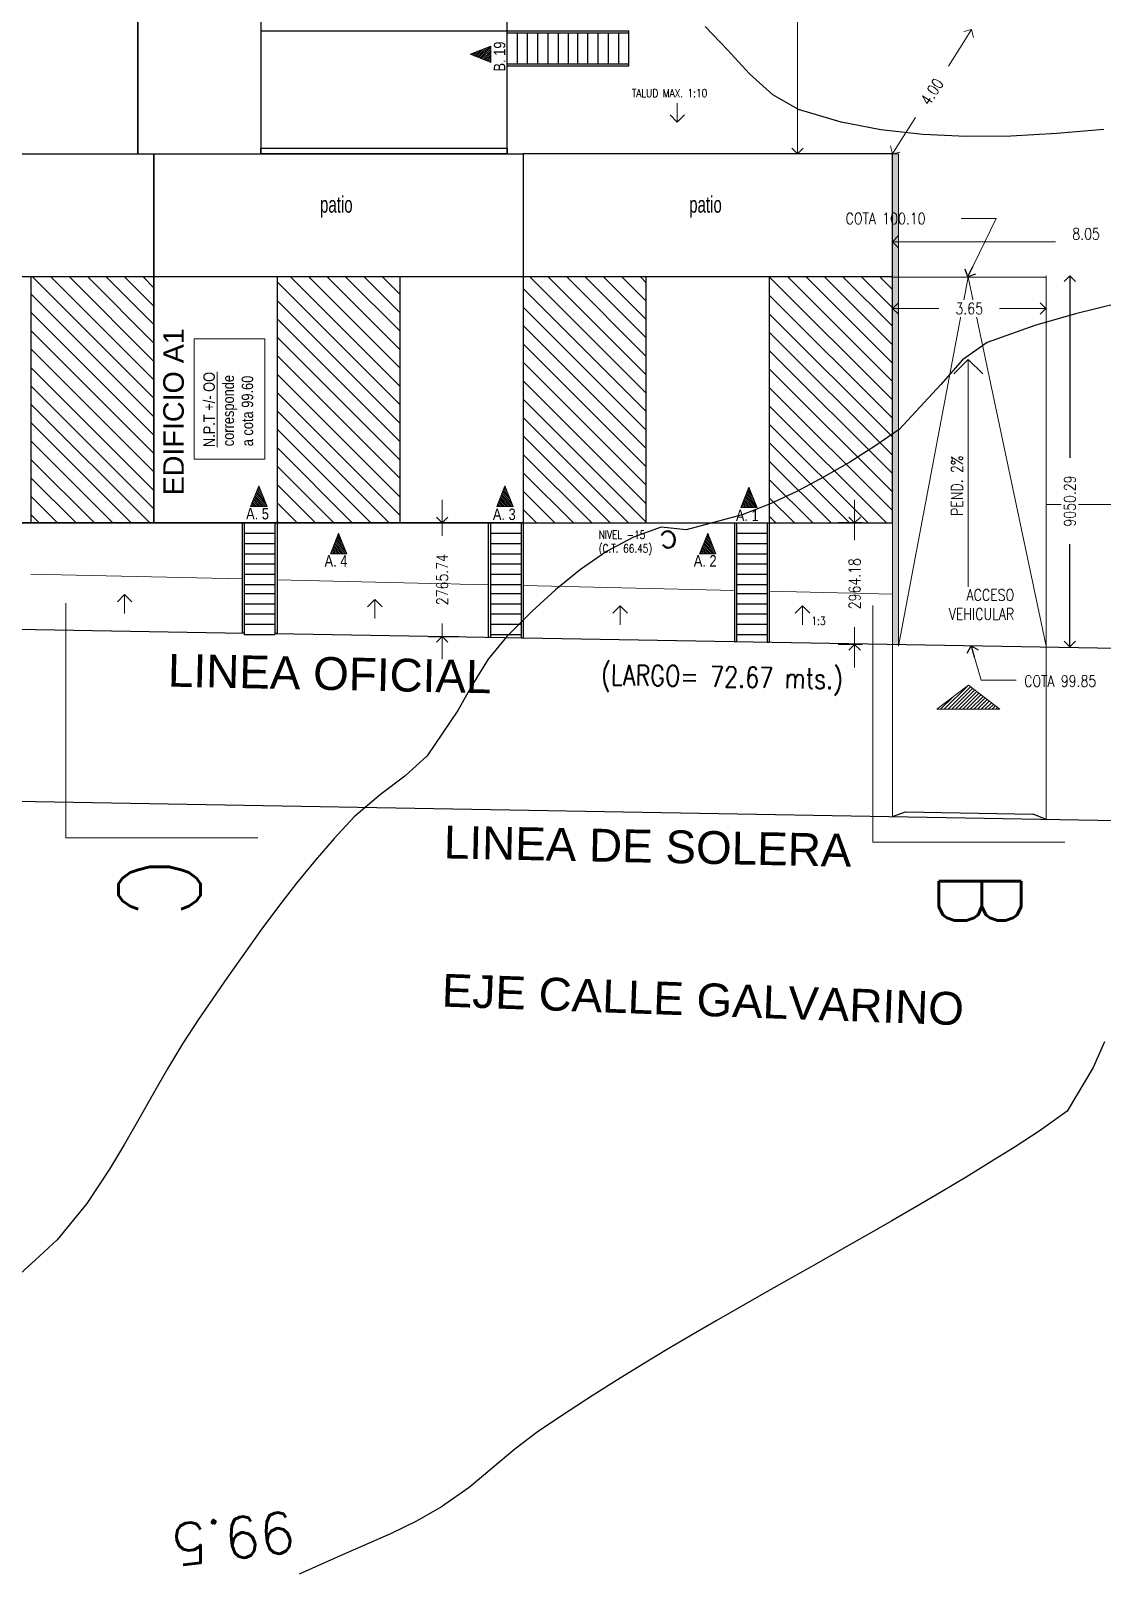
# Model space of a CAD drawing. Header units: metres. Extents: x -632 to 145, y -170 to 252.
# Drawn here: x 29.26 to 55.37, y -24.53 to 13.1 of the extents above; entities that cross this region are included whole.
import ezdxf

# ---------------------------------------------------------------- set-up
doc = ezdxf.new("R2010")
doc.units = ezdxf.units.M
doc.header["$LTSCALE"] = 5
doc.header["$MEASUREMENT"] = 0
doc.layers.get('0').update_dxf_attribs({"color": 30})
doc.layers.get('DEFPOINTS').update_dxf_attribs({"color": 210})
for name, color, linetype, lineweight in [('A-ANNO-SYMB', 3, 'Continuous', 18), ('U-ANNO-SYMB', 3, 'Continuous', 18), ('U-ANNO-TEXT', 3, 'Continuous', 18), ('U-CONT-LEVL', 8, 'Continuous', 18)]:
    doc.layers.add(name, color=color, linetype=linetype, lineweight=lineweight)
doc.layers.add('U-ANNO-DIMS', color=210, linetype='Continuous', lineweight=18, plot=False)
for name, color, linetype in [('U-BLDG', 7, 'Continuous'), ('U-PROP', 1, 'Continuous'), ('U-SDWK', 4, 'Continuous'), ('U-STRS', 4, 'Continuous'), ('U-TOPO-CURV', 8, 'Continuous')]:
    doc.layers.add(name, color=color, linetype=linetype)
doc.styles.add('E-ARIAL', font='arial.ttf')
doc.styles.add('E-ROMANS', font='romans.shx', dxfattribs={"width": 0.8})
doc.dimstyles.new('E-0001_ARW_24', dxfattribs={"dimscale": 0.001, "dimtxt": 2.4, "dimasz": 2.4, "dimexe": 1.2, "dimexo": 0.8, "dimgap": 1.2, "dimtad": 0, "dimdec": 0, "dimlfac": 1000, "dimzin": 0, "dimdsep": 46, "dimtxsty": 'E-ROMANS', "dimblk": 'OPEN90', "dimcen": 1.2, "dimclrd": 256, "dimclre": 256, "dimclrt": 256, "dimadec": 0, "dimazin": 0, "dimtfac": 1, "dimtdec": 0, "dimtmove": 1, "dimatfit": 3, "dimldrblk": 'OPEN90', "dimfxl": 1, "dimtfill": 1, "dimtolj": 1, "dimtzin": 0, "dimlwd": -1, "dimarcsym": 0})

# ---------------------------------------------------------------- blocks, each defined once
blk = doc.blocks.new('_Open90')
at = {"color": 0, "linetype": 'ByBlock', "lineweight": -2}
for p, q in [((0, 0), (-1, 0)), ((-0.5, 0.5), (0, 0)), ((0, 0), (-0.5, -0.5))]:
    blk.add_line(p, q, dxfattribs=at)
blk = doc.blocks.new('*D13')
at = {"layer": 'DEFPOINTS', "color": 0, "transparency": 16777216}
for p in [(47.944, 37.103), (49.444, 37.103), (49.444, 10.103)]:
    blk.add_point(p, dxfattribs=at)
at = {"layer": 'U-ANNO-DIMS', "color": 1, "lineweight": -2, "transparency": 16777216}
for p, q in [((49.444, 37.103), (47.544, 37.103)), ((49.444, 10.103), (47.544, 10.103))]:
    blk.add_line(p, q, dxfattribs=at)
at = {"layer": 'U-ANNO-DIMS', "color": 1, "transparency": 16777216}
for p, q in [((47.944, 36.823), (47.944, 26.864)), ((47.944, 10.383), (47.944, 24.528))]:
    blk.add_line(p, q, dxfattribs=at)
at = {"layer": 'U-ANNO-DIMS', "color": 1, "transparency": 16777216, "xscale": 0.28, "yscale": 0.28, "zscale": 0.28}
for p, rotation in [((47.944, 37.103), 90), ((47.944, 10.103), 270)]:
    blk.add_blockref('_Open90', p, dxfattribs=dict(at, rotation=rotation))
at = {"layer": 'U-ANNO-DIMS', "color": 2, "transparency": 16777216, "insert": (47.944, 25.696), "char_height": 0.28, "attachment_point": 5, "rotation": 90, "style": 'E-ROMANS', "bg_fill": 3, "box_fill_scale": 1.25, "bg_fill_color": 256, "bg_fill_true_color": 13158600, "bg_fill_transparency": 0}
blk.add_mtext('\\A1;27000.00', dxfattribs=at)
blk = doc.blocks.new('*D99')
at = {"layer": 'DEFPOINTS', "color": 0, "transparency": 16777216}
for p in [(58.513, 7.962), (50.258, 7.705), (58.513, 7.705)]:
    blk.add_point(p, dxfattribs=at)
at = {"layer": 'U-ANNO-DIMS', "color": 1, "lineweight": -2, "transparency": 16777216}
for p, q in [((50.258, 7.705), (50.258, 8.362)), ((58.513, 7.705), (58.513, 8.362))]:
    blk.add_line(p, q, dxfattribs=at)
at = {"layer": 'U-ANNO-DIMS', "color": 1, "transparency": 16777216}
for p, q in [((50.538, 7.962), (54.239, 7.962)), ((58.233, 7.962), (55.722, 7.962))]:
    blk.add_line(p, q, dxfattribs=at)
at = {"layer": 'U-ANNO-DIMS', "color": 1, "transparency": 16777216, "xscale": 0.28, "yscale": 0.28, "zscale": 0.28, "rotation": 180}
blk.add_blockref('_Open90', (50.258, 7.962), dxfattribs=at)
at = {"layer": 'U-ANNO-DIMS', "color": 1, "transparency": 16777216, "xscale": 0.28, "yscale": 0.28, "zscale": 0.28}
blk.add_blockref('_Open90', (58.513, 7.962), dxfattribs=at)
at = {"layer": 'U-ANNO-DIMS', "color": 2, "transparency": 16777216, "insert": (54.981, 8.153), "char_height": 0.28, "attachment_point": 5, "style": 'E-ROMANS', "bg_fill": 3, "box_fill_scale": 1.25, "bg_fill_color": 256, "bg_fill_true_color": 13158600, "bg_fill_transparency": 0}
blk.add_mtext('\\A1;8.05', dxfattribs=at)
blk = doc.blocks.new('*D27')
at = {"layer": 'DEFPOINTS', "color": 0, "transparency": 16777216}
for p in [(38.99, 1.103), (38.949, -1.663), (39.286, -1.663)]:
    blk.add_point(p, dxfattribs=at)
at = {"layer": 'U-ANNO-DIMS', "color": 1, "transparency": 16777216}
for p, q in [((39.286, 1.383), (39.286, 1.663)), ((39.286, 1.103), (39.286, 0.787)), ((39.286, -1.663), (39.286, -1.347)), ((39.286, -1.943), (39.286, -2.223))]:
    blk.add_line(p, q, dxfattribs=at)
at = {"layer": 'U-ANNO-DIMS', "color": 1, "lineweight": -2, "transparency": 16777216}
for p, q in [((38.99, 1.103), (39.686, 1.103)), ((38.949, -1.663), (39.686, -1.663))]:
    blk.add_line(p, q, dxfattribs=at)
at = {"layer": 'U-ANNO-DIMS', "color": 1, "transparency": 16777216, "xscale": 0.28, "yscale": 0.28, "zscale": 0.28}
for p, rotation in [((39.286, 1.103), 270), ((39.286, -1.663), 90)]:
    blk.add_blockref('_Open90', p, dxfattribs=dict(at, rotation=rotation))
at = {"layer": 'U-ANNO-DIMS', "color": 2, "transparency": 16777216, "insert": (39.286, -0.28), "char_height": 0.28, "attachment_point": 5, "rotation": 90, "style": 'E-ROMANS', "bg_fill": 3, "box_fill_scale": 1.25, "bg_fill_color": 256, "bg_fill_true_color": 13158600, "bg_fill_transparency": 0}
blk.add_mtext('\\A1;2765.74', dxfattribs=at)
blk = doc.blocks.new('*D34')
at = {"layer": 'DEFPOINTS', "color": 0, "transparency": 16777216}
for p in [(49.521, 1.103), (49.338, -1.861), (49.521, -1.861)]:
    blk.add_point(p, dxfattribs=at)
at = {"layer": 'U-ANNO-DIMS', "color": 1, "transparency": 16777216}
for p, q in [((49.338, 1.383), (49.338, 1.663)), ((49.338, 1.103), (49.338, 0.682)), ((49.338, -1.861), (49.338, -1.441)), ((49.338, -2.141), (49.338, -2.421))]:
    blk.add_line(p, q, dxfattribs=at)
at = {"layer": 'U-ANNO-DIMS', "color": 1, "lineweight": -2, "transparency": 16777216}
for p, q in [((49.521, 1.103), (48.938, 1.103)), ((49.521, -1.861), (48.938, -1.861))]:
    blk.add_line(p, q, dxfattribs=at)
at = {"layer": 'U-ANNO-DIMS', "color": 1, "transparency": 16777216, "xscale": 0.28, "yscale": 0.28, "zscale": 0.28}
for p, rotation in [((49.338, 1.103), 270), ((49.338, -1.861), 90)]:
    blk.add_blockref('_Open90', p, dxfattribs=dict(at, rotation=rotation))
at = {"layer": 'U-ANNO-DIMS', "color": 2, "transparency": 16777216, "insert": (49.338, -0.379), "char_height": 0.28, "attachment_point": 5, "rotation": 90, "style": 'E-ROMANS', "bg_fill": 3, "box_fill_scale": 1.25, "bg_fill_color": 256, "bg_fill_true_color": 13158600, "bg_fill_transparency": 0}
blk.add_mtext('\\A1;2964.18', dxfattribs=at)
blk = doc.blocks.new('*D44')
at = {"layer": 'DEFPOINTS', "color": 0, "transparency": 16777216}
for p in [(52.191, 13.133), (50.258, 10.103), (50.258, 10.103)]:
    blk.add_point(p, dxfattribs=at)
at = {"layer": 'U-ANNO-DIMS', "color": 1, "transparency": 16777216}
for p, q in [((52.041, 12.897), (51.623, 12.243)), ((50.409, 10.339), (50.826, 10.993))]:
    blk.add_line(p, q, dxfattribs=at)
at = {"layer": 'U-ANNO-DIMS', "color": 1, "transparency": 16777216, "xscale": 0.28, "yscale": 0.28, "zscale": 0.28}
for p, rotation in [((52.191, 13.133), 57.46825480246343), ((50.258, 10.103), 237.4682548024635)]:
    blk.add_blockref('_Open90', p, dxfattribs=dict(at, rotation=rotation))
at = {"layer": 'U-ANNO-DIMS', "color": 2, "transparency": 16777216, "insert": (51.225, 11.618), "char_height": 0.28, "attachment_point": 5, "rotation": 57.4683, "style": 'E-ROMANS', "bg_fill": 3, "box_fill_scale": 1.25, "bg_fill_color": 256, "bg_fill_true_color": 13158600, "bg_fill_transparency": 0}
blk.add_mtext('\\A1;4.00', dxfattribs=at)
blk = doc.blocks.new('*D102')
at = {"layer": 'DEFPOINTS', "color": 0, "transparency": 16777216}
for p in [(57.759, 7.131), (54.585, -1.919), (57.747, -1.919)]:
    blk.add_point(p, dxfattribs=at)
at = {"layer": 'U-BLDG', "color": 1, "transparency": 16777216}
for p, q in [((54.585, 6.851), (54.585, 2.693)), ((54.585, -1.639), (54.585, 0.581))]:
    blk.add_line(p, q, dxfattribs=at)
at = {"layer": 'U-BLDG', "color": 1, "transparency": 16777216, "xscale": 0.28, "yscale": 0.28, "zscale": 0.28}
for p, rotation in [((54.585, 7.131), 90), ((54.585, -1.919), 270)]:
    blk.add_blockref('_Open90', p, dxfattribs=dict(at, rotation=rotation))
at = {"layer": 'U-BLDG', "color": 2, "transparency": 16777216, "insert": (54.585, 1.637), "char_height": 0.28, "attachment_point": 5, "rotation": 90, "style": 'E-ROMANS', "bg_fill": 3, "box_fill_scale": 1.25, "bg_fill_color": 256, "bg_fill_true_color": 13158600, "bg_fill_transparency": 0}
blk.add_mtext('\\A1;9050.29', dxfattribs=at)
blk = doc.blocks.new('*D71')
at = {"layer": 'DEFPOINTS', "color": 0, "transparency": 16777216}
for p in [(50.264, 6.112), (54.002, 6.331), (54.002, 6.108)]:
    blk.add_point(p, dxfattribs=at)
at = {"layer": 'U-ANNO-DIMS', "color": 1, "transparency": 16777216}
for p, q in [((50.544, 6.331), (51.391, 6.331)), ((53.722, 6.331), (52.874, 6.331))]:
    blk.add_line(p, q, dxfattribs=at)
at = {"layer": 'U-ANNO-DIMS', "color": 1, "transparency": 16777216, "xscale": 0.28, "yscale": 0.28, "zscale": 0.28, "rotation": 180}
blk.add_blockref('_Open90', (50.264, 6.331), dxfattribs=at)
at = {"layer": 'U-ANNO-DIMS', "color": 1, "transparency": 16777216, "xscale": 0.28, "yscale": 0.28, "zscale": 0.28}
blk.add_blockref('_Open90', (54.002, 6.331), dxfattribs=at)
at = {"layer": 'U-ANNO-DIMS', "color": 2, "transparency": 16777216, "insert": (52.133, 6.331), "char_height": 0.28, "attachment_point": 5, "style": 'E-ROMANS', "bg_fill": 3, "box_fill_scale": 1.25, "bg_fill_color": 256, "bg_fill_true_color": 13158600, "bg_fill_transparency": 0}
blk.add_mtext('\\A1;3.65', dxfattribs=at)

msp = doc.modelspace()

# ---------------------------------------------------------------- hatches: boundary and pattern name
at = {"layer": 'A-ANNO-SYMB'}
h = msp.add_hatch(dxfattribs=at)
h.set_pattern_fill('ANSI31', color=256, scale=0.01, angle=-90, style=0)
h.set_pattern_definition([(45, (48.22483, 9.2791), (-0.02245064, 0.02245064), [])])
h.paths.add_polyline_path([(39.966516, 12.533079), (40.466516, 12.733079), (40.466516, 12.333079)])
h = msp.add_hatch(dxfattribs=at)
h.set_pattern_fill('ANSI31', color=256, scale=0.01, angle=-180, style=0)
h.set_pattern_definition([(315, (31.561397, -6.254394), (0.02245064, 0.02245064), [])])
h.paths.add_polyline_path([(34.815378, 2.003921), (35.015378, 1.503921), (34.615378, 1.503921)])
h = msp.add_hatch(dxfattribs=at)
h.set_pattern_fill('ANSI31', color=256, scale=0.01, angle=-180, style=0)
h.set_pattern_definition([(315, (37.561397, -6.254394), (0.02245064, 0.02245064), [])])
h.paths.add_polyline_path([(40.815378, 2.003921), (41.015378, 1.503921), (40.615378, 1.503921)])
h = msp.add_hatch(dxfattribs=at)
h.set_pattern_fill('ANSI31', color=256, scale=0.01, angle=-180, style=0)
h.set_pattern_definition([(315, (43.50718, -6.282814), (0.02245064, 0.02245064), [])])
h.paths.add_polyline_path([(46.761162, 1.9755), (46.961162, 1.4755), (46.561162, 1.4755)])
h = msp.add_hatch(dxfattribs=at)
h.set_pattern_fill('ANSI31', color=256, scale=0.01, angle=-180, style=0)
h.set_pattern_definition([(315, (33.504334, -7.40551), (0.02245064, 0.02245064), [])])
h.paths.add_polyline_path([(36.758314, 0.852804), (36.958314, 0.352804), (36.558314, 0.352804)])
h = msp.add_hatch(dxfattribs=at)
h.set_pattern_fill('ANSI31', color=256, scale=0.01, angle=-180, style=0)
h.set_pattern_definition([(315, (42.504334, -7.40551), (0.02245064, 0.02245064), [])])
h.paths.add_polyline_path([(45.758314, 0.852804), (45.958314, 0.352804), (45.558314, 0.352804)])
at = {"layer": 'U-ANNO-SYMB'}
h = msp.add_hatch(dxfattribs=at)
h.set_pattern_fill('ANSI31', color=256, scale=0.02, angle=-90, style=0)
h.set_pattern_definition([(45, (-162.192245, -352.76072), (-0.044901281, 0.044901281), [])])
h.paths.add_polyline_path([(51.344658, -3.441643), (52.876679, -3.441643), (52.110668, -2.850843)])
at = {"layer": 'U-BLDG'}
h = msp.add_hatch(dxfattribs=at)
h.set_pattern_fill('ANSI31', color=256, scale=0.1, angle=3.3640869, style=0)
h.set_pattern_definition([(135, (38.396, -32.52854), (0.2245064, 0.2245064), [])])
h.paths.add_polyline_path([(47.258314, 1.102804), (50.258314, 1.102804), (50.258314, 7.102804), (47.258314, 7.102804)])
h.paths.add_polyline_path([(41.258314, 1.102804), (44.258314, 1.102804), (44.258314, 7.102804), (41.258314, 7.102804)])
h.paths.add_polyline_path([(35.258314, 1.102804), (38.258314, 1.102804), (38.258314, 7.102804), (35.258314, 7.102804)])
h.paths.add_polyline_path([(29.258314, 1.102804), (32.258314, 1.102804), (32.258314, 7.102804), (29.258314, 7.102804)])
h.paths.add_polyline_path([(23.258314, 1.102804), (26.258314, 1.102804), (26.258314, 7.102804), (23.258314, 7.102804)])
h.paths.add_polyline_path([(20.258314, 7.102804), (17.258314, 7.102804), (17.258314, 1.102804), (20.258314, 1.102804)])

# ---------------------------------------------------------------- linework, layer by layer
at = {"layer": 'A-ANNO-SYMB'}
for p, q in [((39.966516, 12.533079), (40.466516, 12.733079)), ((39.966516, 12.533079), (40.466516, 12.333079)), ((40.466516, 12.333079), (40.466516, 12.733079)), ((34.815378, 2.003921), (34.615378, 1.503921)), ((34.815378, 2.003921), (35.015378, 1.503921)), ((40.815378, 2.003921), (40.615378, 1.503921)), ((40.815378, 2.003921), (41.015378, 1.503921)), ((46.761162, 1.9755), (46.561162, 1.4755)), ((46.761162, 1.9755), (46.961162, 1.4755)), ((34.615378, 1.503921), (35.015378, 1.503921)), ((40.615378, 1.503921), (41.015378, 1.503921)), ((46.561162, 1.4755), (46.961162, 1.4755)), ((36.758314, 0.852804), (36.558314, 0.352804)), ((36.758314, 0.852804), (36.958314, 0.352804)), ((45.758314, 0.852804), (45.558314, 0.352804)), ((45.758314, 0.852804), (45.958314, 0.352804)), ((36.558314, 0.352804), (36.958314, 0.352804)), ((45.558314, 0.352804), (45.958314, 0.352804)), ((30.106667, -0.855563), (30.106667, -6.579406)), ((49.778747, -0.906905), (49.778747, -6.685525)), ((52.110668, -2.850843), (51.344658, -3.441643)), ((52.876679, -3.441643), (52.110668, -2.850843)), ((30.106667, -6.579406), (34.794011, -6.579406)), ((49.778747, -6.685525), (54.466092, -6.685525))]:
    msp.add_line(p, q, dxfattribs=at)
msp.add_lwpolyline([(51.344658, -3.441643), (52.876679, -3.441643)], dxfattribs=at)
at = {"layer": 'U-ANNO-DIMS'}
for p, q in [((45.015855, 11.336036), (45.015855, 10.876462)), ((45.015855, 10.876462), (44.839078, 11.053238)), ((45.015855, 10.876462), (45.192632, 11.053238)), ((52.106735, 5.092329), (51.753181, 4.738776)), ((52.106735, 5.092329), (52.106735, -0.458157)), ((52.106735, 5.092329), (52.460288, 4.738776)), ((31.54263, -0.643684), (31.365853, -0.82046)), ((31.54263, -0.643684), (31.54263, -1.103258)), ((31.54263, -0.643684), (31.719406, -0.82046)), ((37.644338, -0.768056), (37.467561, -0.944832)), ((37.644338, -0.768056), (37.644338, -1.22763)), ((37.644338, -0.768056), (37.821115, -0.944832)), ((43.623931, -0.919619), (43.447154, -1.096396)), ((43.623931, -0.919619), (43.623931, -1.379193)), ((43.623931, -0.919619), (43.800707, -1.096396)), ((48.069725, -0.919619), (47.892948, -1.096396)), ((48.069725, -0.919619), (48.069725, -1.379193)), ((48.069725, -0.919619), (48.246501, -1.096396))]:
    msp.add_line(p, q, dxfattribs=at)
at = {"layer": 'U-ANNO-TEXT'}
msp.add_lwpolyline([(33.236988, 2.655622), (33.236988, 5.595525), (34.958181, 5.595525), (34.958181, 2.655622)], close=True, dxfattribs=at)
at = {"layer": 'U-BLDG'}
for points in [[(40.867633, 16.102804), (34.867633, 16.102804), (34.867633, 13.102804), (40.867633, 13.102804), (40.867633, 16.102804)], [(32.258314, 1.102804), (32.258314, 7.102804), (29.258314, 7.102804), (29.258314, 1.102804), (32.258314, 1.102804)], [(38.258314, 1.102804), (38.258314, 7.102804), (35.258314, 7.102804), (35.258314, 1.102804), (38.258314, 1.102804)], [(44.258314, 1.102804), (44.258314, 7.102804), (41.258314, 7.102804), (41.258314, 1.102804), (44.258314, 1.102804)], [(50.258314, 1.102804), (50.258314, 7.102804), (47.258314, 7.102804), (47.258314, 1.102804), (50.258314, 1.102804)]]:
    msp.add_lwpolyline(points, dxfattribs=at)
msp.add_lwpolyline([(34.867633, 10.242804), (40.867633, 10.242804), (40.867633, 10.104982), (34.867633, 10.104982)], close=True, dxfattribs=at)
at = {"layer": 'U-CONT-LEVL'}
for p, q in [((50.259004, 7.099438), (54.009004, 7.099438)), ((50.409665, -1.905903), (52.107055, 7.099438)), ((52.107055, 7.099438), (54.008314, -1.905712)), ((54.008314, 7.130916), (54.008314, -1.924631)), ((58.513314, 1.554239), (54.008314, 1.554239)), ((50.259659, -1.859533), (50.259659, 1.102804)), ((29.258314, -0.144033), (34.408314, -0.263684)), ((41.258314, -0.422831), (46.408314, -0.542482)), ((50.259659, -1.859533), (50.258314, -6.056365)), ((50.409659, -1.857203), (50.259659, -1.859533)), ((54.008314, -1.924631), (54.008314, -6.128627))]:
    msp.add_line(p, q, dxfattribs=at)
at = {"layer": 'U-PROP'}
msp.add_line((-4.048817, -0.916428), (34.458314, -1.581643), dxfattribs=at)
for points in [[(40.867633, 10.102804), (40.867633, 37.102804), (34.867633, 37.102804), (34.867633, 10.102804)], [(22.867633, 19.102804), (22.867633, 10.102804), (31.867633, 10.102804), (31.867633, 19.102804)], [(40.867633, 10.102804), (40.867633, 19.102804), (31.867633, 19.102804), (31.867633, 10.102804)], [(32.258314, 1.102804), (23.258314, 1.102804), (23.258314, 10.102804), (32.258314, 10.102804)], [(41.258314, 1.102804), (32.258314, 1.102804), (32.258314, 10.102804), (41.258314, 10.102804)], [(41.258314, 1.102804), (50.258314, 1.102804), (50.258314, 10.102804), (41.258314, 10.102804)], [(50.258314, 1.102804), (50.258314, 7.102804), (14.258314, 7.102804), (14.258314, 1.102804)]]:
    msp.add_lwpolyline(points, close=True, dxfattribs=at)
at = {"layer": 'U-SDWK'}
for p, q in [((142.880914, -7.685742), (-31.816006, -4.62492)), ((50.258314, -6.056365), (50.58072, -5.941634)), ((54.008314, -6.128627), (53.690422, -6.001923))]:
    msp.add_line(p, q, dxfattribs=at)
msp.add_lwpolyline([(50.58072, -5.941634), (53.690422, -6.001923)], dxfattribs=at)
at = {"layer": 'U-STRS'}
for p, q in [((40.867633, 13.102804), (42.587633, 13.102804)), ((40.867633, 12.252804), (40.867633, 13.102804)), ((40.867633, 13.052804), (42.587633, 13.052804)), ((41.117633, 12.302804), (41.117633, 13.052804)), ((41.367633, 12.302804), (41.367633, 13.052804)), ((41.617633, 12.302804), (41.617633, 13.052804)), ((41.867633, 12.302804), (41.867633, 13.052804)), ((42.117633, 12.302804), (42.117633, 13.052804)), ((42.367633, 12.302804), (42.367633, 13.052804)), ((42.587633, 13.102804), (43.837633, 13.102804)), ((42.587633, 13.052804), (43.837633, 13.052804)), ((42.587633, 12.302804), (42.587633, 13.052804)), ((42.837633, 12.302804), (42.837633, 13.052804)), ((43.087633, 12.302804), (43.087633, 13.052804)), ((43.337633, 12.302804), (43.337633, 13.052804)), ((43.587633, 12.302804), (43.587633, 13.052804)), ((43.837633, 12.252804), (43.837633, 13.102804)), ((40.867633, 12.302804), (43.837633, 12.302804)), ((40.867633, 12.252804), (43.837633, 12.252804)), ((34.408314, 1.102804), (34.408314, -1.580779)), ((34.408314, 1.102804), (35.258314, 1.102804)), ((34.458314, 1.102804), (34.458314, -1.617196)), ((34.458314, 0.852804), (35.208314, 0.852804)), ((35.208314, 1.102804), (35.208314, -0.617196)), ((35.258314, 1.102804), (35.258314, -0.617196)), ((40.408314, 1.102804), (40.408314, -1.684429)), ((40.408314, 1.102804), (41.258314, 1.102804)), ((40.458314, 1.102804), (40.458314, -1.685293)), ((40.458314, 0.852804), (41.208314, 0.852804)), ((41.208314, 1.102804), (41.208314, -0.617196)), ((41.258314, 1.102804), (41.258314, -0.617196)), ((46.408314, 1.102804), (46.408314, -1.78808)), ((46.408314, 1.102804), (47.258314, 1.102804)), ((46.458314, 1.102804), (46.458314, -1.788944)), ((46.458314, 0.852804), (47.208314, 0.852804)), ((47.208314, 1.102804), (47.208314, -0.617196)), ((47.258314, 1.102804), (47.258314, -0.617196)), ((34.458314, 0.602804), (35.208314, 0.602804)), ((40.458314, 0.602804), (41.208314, 0.602804)), ((46.458314, 0.602804), (47.208314, 0.602804)), ((34.458314, 0.352804), (35.208314, 0.352804)), ((34.458314, 0.102804), (35.208314, 0.102804)), ((40.458314, 0.352804), (41.208314, 0.352804)), ((40.458314, 0.102804), (41.208314, 0.102804)), ((46.458314, 0.352804), (47.208314, 0.352804)), ((46.458314, 0.102804), (47.208314, 0.102804)), ((34.458314, -0.147196), (35.208314, -0.147196)), ((40.458314, -0.147196), (41.208314, -0.147196)), ((46.458314, -0.147196), (47.208314, -0.147196)), ((34.458314, -0.397196), (35.208314, -0.397196)), ((34.458314, -0.617196), (35.208314, -0.617196)), ((35.208314, -0.617196), (35.208314, -1.617196)), ((35.258314, -0.617196), (35.258314, -1.595463)), ((40.458314, -0.397196), (41.208314, -0.397196)), ((40.458314, -0.617196), (41.208314, -0.617196)), ((41.208314, -0.617196), (41.208314, -1.698249)), ((41.258314, -0.617196), (41.258314, -1.699113)), ((46.458314, -0.397196), (47.208314, -0.397196)), ((46.458314, -0.617196), (47.208314, -0.617196)), ((47.208314, -0.617196), (47.208314, -1.8019)), ((47.258314, -0.617196), (47.258314, -1.802764)), ((34.458314, -0.867196), (35.208314, -0.867196)), ((34.458314, -1.117196), (35.208314, -1.117196)), ((40.458314, -0.867196), (41.208314, -0.867196)), ((40.458314, -1.117196), (41.208314, -1.117196)), ((46.458314, -0.867196), (47.208314, -0.867196)), ((46.458314, -1.117196), (47.208314, -1.117196)), ((34.458314, -1.367196), (35.208314, -1.367196)), ((40.458314, -1.367196), (41.208314, -1.367196)), ((46.458314, -1.367196), (47.208314, -1.367196)), ((34.408314, -1.580779), (34.458314, -1.580779)), ((34.458314, -1.617196), (35.208314, -1.617196)), ((35.258314, -1.595463), (35.208314, -1.595463)), ((40.408314, -1.684429), (40.458314, -1.685293)), ((40.458314, -1.617196), (41.208314, -1.617196)), ((41.208314, -1.698249), (41.258314, -1.699113)), ((46.408314, -1.78808), (46.458314, -1.788944)), ((46.458314, -1.617196), (47.208314, -1.617196)), ((47.208314, -1.8019), (47.258314, -1.802764))]:
    msp.add_line(p, q, dxfattribs=at)
at = {"layer": 'U-TOPO-CURV', "elevation": 99.5}
msp.add_lwpolyline([(55.428524, -11.548696), (55.15345, -12.175146), (54.517115, -13.245528), (53.838851, -13.728322), (53.249422, -14.108399), (52.655195, -14.481287), (52.056742, -14.847839), (51.454642, -15.208911), (50.849466, -15.565354), (50.241792, -15.918023), (49.632194, -16.267769), (49.021247, -16.615449), (48.409526, -16.961915), (47.797607, -17.308019), (47.186063, -17.654616), (46.575471, -18.00256), (45.966406, -18.352703), (45.359441, -18.705899), (44.755152, -19.063002), (44.154116, -19.424865), (43.556906, -19.792342), (42.964097, -20.166286), (42.376266, -20.54755), (41.628719, -21.049879), (41.052646, -21.485788), (40.497587, -21.953234), (39.940161, -22.415736), (39.270209, -22.891455), (38.658447, -23.237924), (38.024868, -23.549001), (37.377801, -23.838197), (36.725578, -24.119028), (35.8014, -24.532494)], dxfattribs=at)

# ---------------------------------------------------------------- texts
at = {"layer": 'U-ANNO-TEXT'}
for s, height, rotation, style, p in [('c', 0.6, 186.5658641, 'E-ROMANS', (45.00675, 0.924351)), ('LINEA OFICIAL', 0.8, 358.8098458, 'E-ARIAL', (32.593008, -2.887452)), ('LINEA DE SOLERA', 0.8, 358.8098458, 'E-ARIAL', (39.318455, -7.076949)), ('EJE CALLE GALVARINO', 0.8, 357.9335848, 'E-ARIAL', (39.264872, -10.689753))]:
    msp.add_text(s, height=height, rotation=rotation, dxfattribs=dict(at, style=style)).set_placement(p)
at = {"layer": 'U-ANNO-TEXT', "attachment_point": 1, "style": 'E-ROMANS'}
for s, insert, char_height, width, rotation in [('{\\fArial|b0|i0|c0|p34;B. 19}', (40.543322, 12.110917), 0.28, 1.6507, 90), (' {\\fArial|b0|i0|c0|p34;\\LN.P.T +/- OO\\P\\l  corresponde \\P  a cota 99.60}', (33.462792, 2.797875), 0.28, 9.3704, 90), ('C', (33.394725, -7.080511), 2, 9.9121, 270), ('B', (53.394925, -7.357754), 2, 9.9121, 270)]:
    msp.add_mtext(s, dxfattribs=dict(at, insert=insert, char_height=char_height, width=width, rotation=rotation))
at = {"layer": 'U-ANNO-TEXT', "style": 'E-ROMANS'}
for s, insert, char_height, attachment_point in [('TALUD MAX. 1:10', (43.908206, 11.584911), 0.2, 4), ('NIVEL -15\\P(C.T. 66.45)', (43.098729, 0.614539), 0.2, 4), ('ACCESO\\P VEHICULAR', (53.22905, -0.886004), 0.28, 6), ('1:3', (48.286928, -1.285333), 0.2, 4), ('COTA 99.85', (53.471971, -2.754477), 0.28, 4)]:
    msp.add_mtext(s, dxfattribs=dict(at, insert=insert, char_height=char_height, attachment_point=attachment_point))
at = {"layer": 'U-ANNO-TEXT', "attachment_point": 1, "style": 'E-ROMANS'}
for s, insert, char_height, width in [('{\\fArial Narrow|b0|i0|c0|p34;patio}', (36.306031, 9.069467), 0.4, 3.7363), ('{\\fArial Narrow|b0|i0|c0|p34;patio}', (45.306031, 9.069467), 0.4, 3.7363), ('{\\fArial|b0|i0|c0|p34;A. 5}', (34.504997, 1.468594), 0.28, 1.6507), ('{\\fArial|b0|i0|c0|p34;A. 3}', (40.520103, 1.453496), 0.28, 1.6507), ('{\\fArial|b0|i0|c0|p34;A. 1}', (46.443828, 1.426411), 0.28, 1.6507), ('{\\fArial|b0|i0|c0|p34;A. 4}', (36.417724, 0.317478), 0.28, 1.6507), ('{\\fArial|b0|i0|c0|p34;A. 2}', (45.417724, 0.317478), 0.28, 1.6507)]:
    msp.add_mtext(s, dxfattribs=dict(at, insert=insert, char_height=char_height, width=width))
at = {"layer": 'U-ANNO-TEXT', "attachment_point": 6}
for s, insert, char_height, rotation, style in [('EDIFICIO A1', (32.739035, 5.850671), 0.5, 90, 'E-ARIAL'), ('PEND. 2%', (51.832236, 2.741225), 0.28, 90, 'E-ROMANS'), ('(LARGO= 72.67 mts.)', (49.051273, -2.782786), 0.5, 359, 'E-ROMANS')]:
    msp.add_mtext(s, dxfattribs=dict(at, insert=insert, char_height=char_height, rotation=rotation, style=style))
at = {"layer": 'U-TOPO-CURV', "style": 'E-ROMANS'}
msp.add_text('99.5', height=1, rotation=186.5658641, dxfattribs=at).set_placement((35.624165, -22.992661))

# ---------------------------------------------------------------- leaders
at = {"layer": 'U-ANNO-DIMS'}
msp.add_leader([(52.177101, -1.895307), (52.424656, -2.734964), (53.278381, -2.734964)], dimstyle='E-0001_ARW_24', override={"dimscale": 1, "dimtxt": 0.28, "dimasz": 0.28, "dimexe": 0.1, "dimexo": 0, "dimgap": 0.4, "dimtad": 0, "dimdec": 2, "dimzin": 1, "dimtxsty": 'E-ROMANS', "dimcen": 0.1, "dimse1": 1, "dimse2": 1, "dimclrd": 1, "dimclre": 250, "dimclrt": 2, "dimtdec": 2, "dimtmove": 2, "dimtzin": 1}, dxfattribs=at)

# ---------------------------------------------------------------- next in the draw order: dimensions: what is measured, and where the dimension line sits
dim = msp.add_linear_dim(base=(47.944177, 37.102804), p1=(49.444177, 10.102804), p2=(49.444177, 37.102804), angle=90, dimstyle='E-0001_ARW_24', override={"dimscale": 1, "dimtxt": 0.28, "dimasz": 0.28, "dimexe": 0.4, "dimexo": 0, "dimgap": 0.4, "dimtad": 0, "dimdec": 2, "dimzin": 1, "dimtxsty": 'E-ROMANS', "dimcen": 0.1, "dimclrd": 1, "dimclre": 1, "dimclrt": 2, "dimtdec": 0, "dimtmove": 1, "dimtzin": 1}, dxfattribs=at)
dim.commit()
dim.dimension.update_dxf_attribs({"geometry": '*D13', "text_midpoint": (47.944177, 25.696285), "dimtype": 160})
dim = msp.add_aligned_dim(p1=(52.191254, 13.133206), p2=(50.258314, 10.102804), distance=0, text='4.00', dimstyle='E-0001_ARW_24', override={"dimscale": 1, "dimtxt": 0.28, "dimasz": 0.28, "dimexe": 0.1, "dimexo": 0, "dimgap": 0.4, "dimtad": 0, "dimdec": 2, "dimzin": 1, "dimtxsty": 'E-ROMANS', "dimcen": 0.1, "dimse1": 1, "dimse2": 1, "dimclrd": 1, "dimclre": 250, "dimclrt": 2, "dimtdec": 2, "dimtmove": 2, "dimtzin": 1}, dxfattribs=at)
dim.commit()
dim.dimension.update_dxf_attribs({"geometry": '*D44', "text_midpoint": (51.224784, 11.618005)})
dim = msp.add_linear_dim(base=(58.513314, 7.961804), p1=(50.258314, 7.705139), p2=(58.513314, 7.705139), angle=0, text='8.05', dimstyle='E-0001_ARW_24', override={"dimscale": 1, "dimtxt": 0.28, "dimasz": 0.28, "dimexe": 0.4, "dimexo": 0, "dimgap": 0.4, "dimtad": 0, "dimdec": 2, "dimzin": 1, "dimtxsty": 'E-ROMANS', "dimcen": 0.1, "dimclrd": 1, "dimclre": 1, "dimclrt": 2, "dimtdec": 0, "dimtmove": 1, "dimtzin": 1}, dxfattribs=at)
dim.commit()
dim.dimension.update_dxf_attribs({"geometry": '*D99', "text_midpoint": (54.98065, 8.152573), "dimtype": 160})
for base, p1, p2, picture, middle in [((39.285975, -1.662938), (38.990324, 1.102804), (38.949052, -1.662938), '*D27', (39.285975, -0.280067)), ((49.338079, -1.861372), (49.520597, 1.102804), (49.520597, -1.861372), '*D34', (49.338079, -0.379284))]:
    dim = msp.add_linear_dim(base=base, p1=p1, p2=p2, angle=90, dimstyle='E-0001_ARW_24', override={"dimscale": 1, "dimtxt": 0.28, "dimasz": 0.28, "dimexe": 0.4, "dimexo": 0, "dimgap": 0.4, "dimtad": 0, "dimdec": 2, "dimzin": 1, "dimtxsty": 'E-ROMANS', "dimcen": 0.1, "dimclrd": 1, "dimclre": 1, "dimclrt": 2, "dimtdec": 0, "dimtmove": 1, "dimtzin": 1}, dxfattribs=at)
    dim.commit()
    dim.dimension.update_dxf_attribs({"geometry": picture, "text_midpoint": middle})
at = {"layer": 'U-BLDG'}
dim = msp.add_linear_dim(base=(54.585448, -1.919371), p1=(57.758789, 7.130916), p2=(57.747109, -1.919371), angle=270, dimstyle='E-0001_ARW_24', override={"dimscale": 1, "dimtxt": 0.28, "dimasz": 0.28, "dimexe": 0.1, "dimexo": 0, "dimgap": 0.4, "dimtad": 0, "dimdec": 2, "dimzin": 1, "dimtxsty": 'E-ROMANS', "dimcen": 0.1, "dimse1": 1, "dimse2": 1, "dimclrd": 1, "dimclre": 250, "dimclrt": 2, "dimtdec": 2, "dimtmove": 2, "dimtzin": 1}, dxfattribs=at)
dim.commit()
dim.dimension.update_dxf_attribs({"geometry": '*D102', "text_midpoint": (54.585448, 1.637289), "dimtype": 160})

# ---------------------------------------------------------------- next in the draw order: linework, layer by layer
at = {"layer": 'U-CONT-LEVL'}
for p, q in [((50.408314, 10.102821), (50.258314, 10.102804)), ((35.258314, -0.283432), (40.408314, -0.403083)), ((47.258314, -0.56223), (50.259659, -0.631961))]:
    msp.add_line(p, q, dxfattribs=at)
at = {"layer": 'U-PROP'}
msp.add_line((35.208314, -1.594599), (68.671465, -2.172678), dxfattribs=at)
at = {"layer": 'U-TOPO-CURV'}
for points, elevation in [([(55.409368, 10.697707), (54.26785, 10.597759), (53.147818, 10.53869), (52.055648, 10.528658), (50.997717, 10.575825), (49.980402, 10.68835), (49.010082, 10.874395), (47.966867, 11.187508), (47.343393, 11.541105), (46.777892, 12.054742), (46.239153, 12.640695), (45.695966, 13.211235)], 100.5), ([(55.776443, 6.45833), (54.722227, 6.202367), (53.730054, 5.913901), (52.5666, 5.499414), (51.964074, 5.083721), (51.441873, 4.476783), (50.425402, 3.379588), (49.833305, 2.97754), (49.217958, 2.586617), (48.582857, 2.215099), (47.931506, 1.871263), (47.267405, 1.563389), (46.594054, 1.299754), (45.23361, 0.938319), (44.619741, 0.999251), (43.945725, 0.755777), (43.288576, 0.40287), (42.653149, -0.034132), (42.044297, -0.529893), (41.46688, -1.059078), (40.851691, -1.672285), (40.406228, -2.223398), (40.025932, -2.836957), (39.667781, -3.472609), (38.914632, -4.574059), (38.372719, -5.069493), (37.777428, -5.517021), (37.137344, -6.067176), (36.654375, -6.590315), (36.187795, -7.130478), (35.735747, -7.685186), (35.296375, -8.251961), (34.867825, -8.828322), (34.448237, -9.411793), (34.035756, -9.999894), (33.339834, -11.011701), (32.955136, -11.601813), (32.590789, -12.206), (32.238851, -12.818725), (31.89138, -13.434449), (31.540435, -14.047635), (31.178076, -14.652742), (30.624872, -15.492187), (29.897501, -16.378254), (29.36916, -16.870108), (28.821498, -17.368375)], 100)]:
    msp.add_lwpolyline(points, dxfattribs=dict(at, elevation=elevation))

# ---------------------------------------------------------------- next in the draw order: texts
at = {"layer": 'U-ANNO-TEXT', "insert": (49.118847, 8.526315), "char_height": 0.28, "attachment_point": 4, "style": 'E-ROMANS'}
msp.add_mtext('COTA 100.10', dxfattribs=at)

# ---------------------------------------------------------------- next in the draw order: leaders
at = {"layer": 'U-ANNO-DIMS'}
msp.add_leader([(52.101433, 7.104895), (52.788268, 8.530594), (51.934543, 8.530594)], dimstyle='E-0001_ARW_24', override={"dimscale": 1, "dimtxt": 0.28, "dimasz": 0.28, "dimexe": 0.1, "dimexo": 0, "dimgap": 0.4, "dimtad": 0, "dimdec": 2, "dimzin": 1, "dimtxsty": 'E-ROMANS', "dimcen": 0.1, "dimse1": 1, "dimse2": 1, "dimclrd": 1, "dimclre": 250, "dimclrt": 2, "dimtdec": 2, "dimtmove": 2, "dimtzin": 1}, dxfattribs=at)
msp.add_leader([(52.101433, 7.104895), (52.788268, 8.530594), (51.934543, 8.530594)], dimstyle='E-0001_ARW_24', override={"dimscale": 1, "dimtxt": 0.28, "dimasz": 0.28, "dimexe": 0.1, "dimexo": 0, "dimgap": 0.4, "dimtad": 0, "dimdec": 2, "dimzin": 1, "dimtxsty": 'E-ROMANS', "dimcen": 0.1, "dimse1": 1, "dimse2": 1, "dimclrd": 1, "dimclre": 250, "dimclrt": 2, "dimtdec": 2, "dimtmove": 2, "dimtzin": 1}, dxfattribs=at)

# ---------------------------------------------------------------- next in the draw order: dimensions: what is measured, and where the dimension line sits
dim = msp.add_linear_dim(base=(54.001704, 6.330773), p1=(50.263844, 6.112401), p2=(54.001704, 6.107901), text='3.65', dimstyle='E-0001_ARW_24', override={"dimscale": 1, "dimtxt": 0.28, "dimasz": 0.28, "dimexe": 0.1, "dimexo": 0, "dimgap": 0.4, "dimtad": 0, "dimdec": 2, "dimzin": 1, "dimtxsty": 'E-ROMANS', "dimcen": 0.1, "dimse1": 1, "dimse2": 1, "dimclrd": 1, "dimclre": 250, "dimclrt": 2, "dimtdec": 2, "dimtmove": 2, "dimtzin": 1}, dxfattribs=at)
dim.commit()
dim.dimension.update_dxf_attribs({"geometry": '*D71', "text_midpoint": (52.132774, 6.330773)})

# ---------------------------------------------------------------- next in the draw order: hatches: boundary and pattern name
at = {"layer": 'U-CONT-LEVL'}
h = msp.add_hatch(color=256, dxfattribs=at)
h.paths.add_polyline_path([(50.408652, 7.099438), (50.258314, 7.099438), (50.258314, 1.102804), (50.259657, -1.854612), (50.409659, -1.857203)])
h.paths.add_polyline_path([(50.258652, 7.099438), (50.408652, 7.099438), (50.408314, 10.102821), (50.258314, 10.102804)])

# ---------------------------------------------------------------- next in the draw order: linework, layer by layer
for p, q in [((50.258314, 10.102804), (50.259659, -1.859533)), ((50.408314, 10.102821), (50.409659, -1.859516))]:
    msp.add_line(p, q, dxfattribs=at)

doc.saveas('drawing.dxf')
